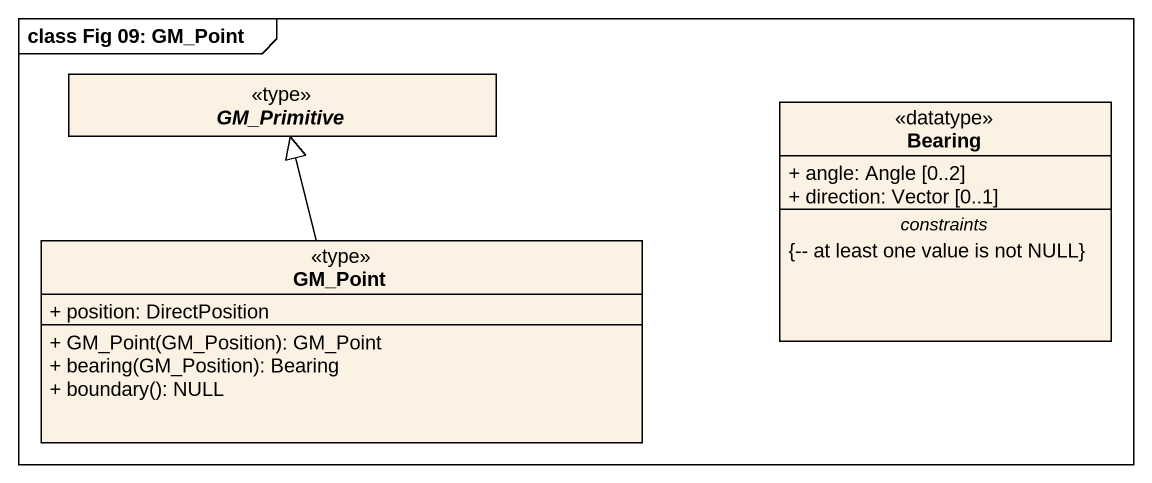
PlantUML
@startuml
mainframe class Fig 09: GM_Point
hide circle
hide empty members
skinparam classAttributeIconSize 0
abstract class GM_Primitive <<type>>
class Bearing <<datatype>> {
  + angle: Angle [0..2]
  + direction: Vector [0..1]
  -- constraints --
  {-- at least one value is not NULL}
}
class GM_Point <<type>> {
  + position: DirectPosition
  + GM_Point(GM_Position): GM_Point
  + bearing(GM_Position): Bearing
  + boundary(): NULL
}
GM_Point -up-|> GM_Primitive
@enduml
